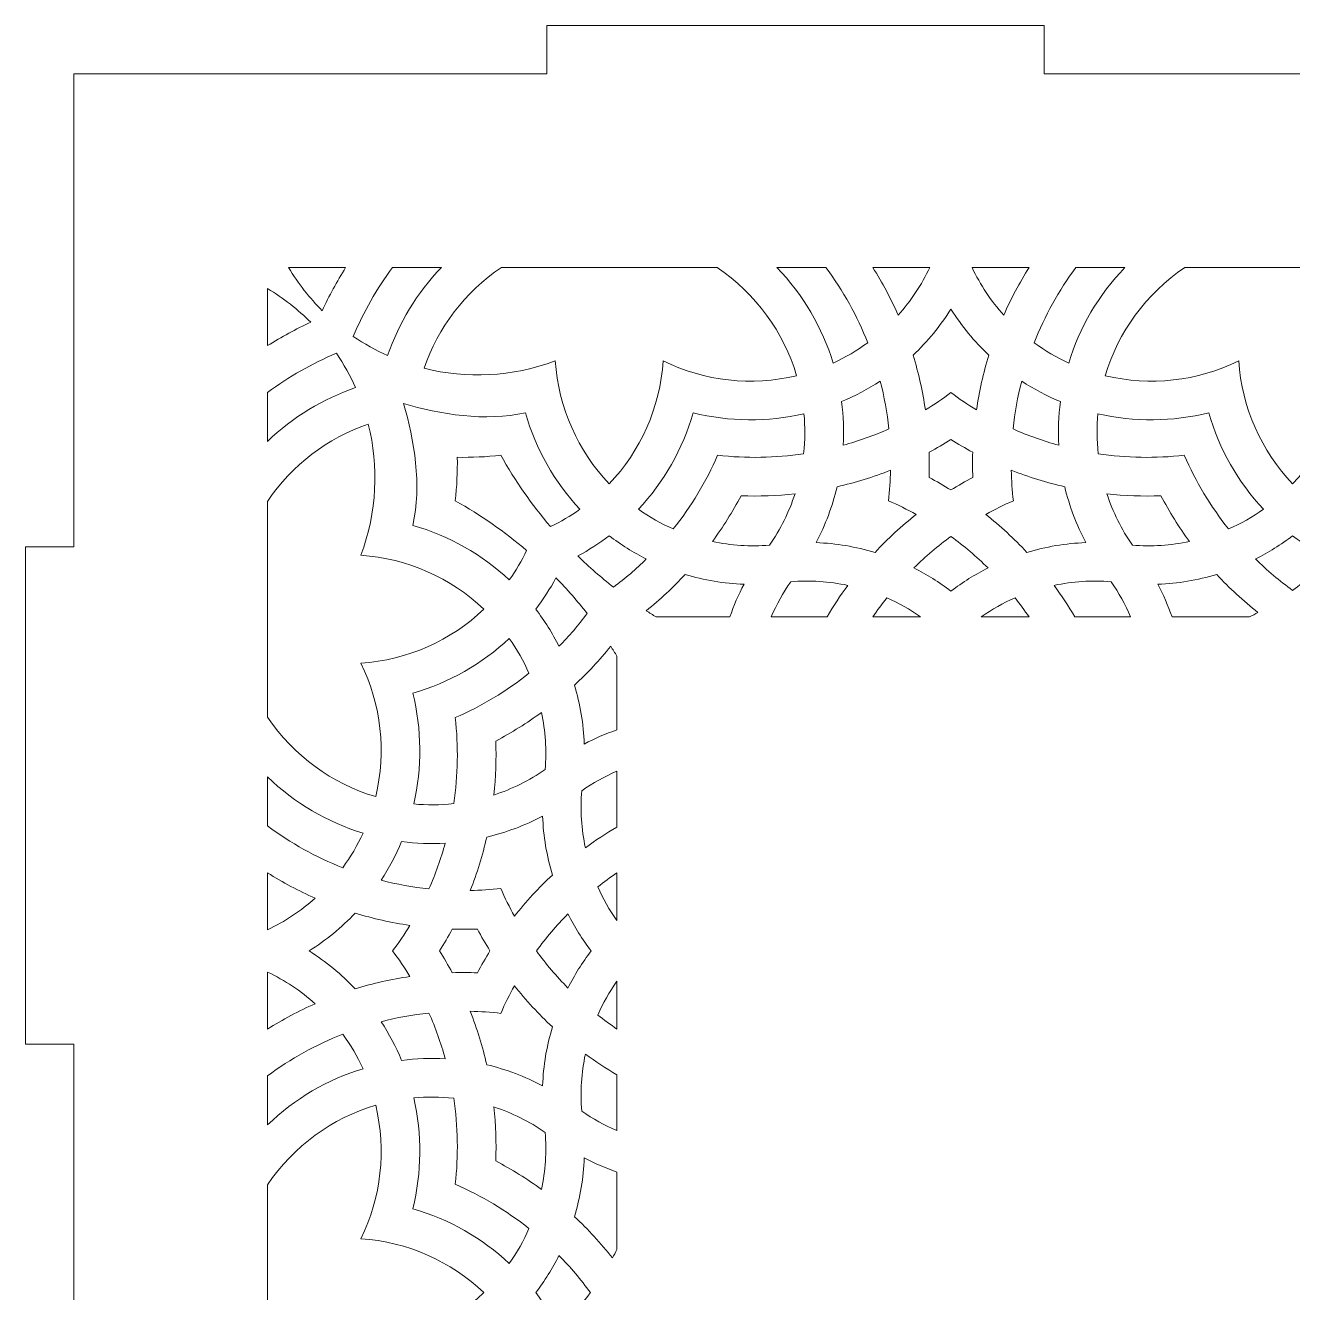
# Model space of a CAD drawing. Header units: millimetres. Extents: x -472 to -162, y -165 to 165.
# Drawn here: x -471.9 to -393.4, y -86.5 to -8 of the extents above; entities that cross this region are included whole.
import ezdxf

# ---------------------------------------------------------------- set-up
doc = ezdxf.new("R2010")
doc.units = ezdxf.units.MM
doc.header["$MEASUREMENT"] = 0
doc.layers.add('Camada 1', color=7, linetype='Continuous')

msp = doc.modelspace()

# ---------------------------------------------------------------- linework, layer by layer
at = {"layer": 'Camada 1', "color": 250, "lineweight": 9}
for points, knots in [([(-468.8542, -11), (-468.8542, -11), (-439.5542, -11), (-439.5542, -11), (-439.5542, -11), (-439.5542, -11), (-439.5542, -8), (-439.5542, -8), (-439.5542, -8), (-439.5542, -8), (-408.7542, -8), (-408.7542, -8), (-408.7542, -8), (-408.7542, -8), (-408.7542, -11), (-408.7542, -11), (-408.7542, -11), (-408.7542, -11), (-377.9542, -11), (-377.9542, -11), (-377.9542, -11), (-377.9542, -11), (-377.9542, -8), (-377.9542, -8), (-377.9542, -8), (-377.9542, -8), (-347.1542, -8), (-347.1542, -8), (-347.1542, -8), (-347.1542, -8), (-347.1542, -11), (-347.1542, -11), (-347.1542, -11), (-347.1542, -11), (-317.8542, -11), (-317.8542, -11), (-317.8542, -11), (-317.8542, -11), (-317.8542, -40.3), (-317.8542, -40.3), (-317.8542, -40.3), (-317.8542, -40.3), (-314.8542, -40.3), (-314.8542, -40.3), (-314.8542, -40.3), (-314.8542, -40.3), (-314.8542, -71.1), (-314.8542, -71.1), (-314.8542, -71.1), (-314.8542, -71.1), (-317.8542, -71.1), (-317.8542, -71.1), (-317.8542, -71.1), (-317.8542, -71.1), (-317.8542, -101.9), (-317.8542, -101.9), (-317.8542, -101.9), (-317.8542, -101.9), (-314.8542, -101.9), (-314.8542, -101.9), (-314.8542, -101.9), (-314.8542, -101.9), (-314.8542, -132.7), (-314.8542, -132.7), (-314.8542, -132.7), (-314.8542, -132.7), (-317.8542, -132.7), (-317.8542, -132.7), (-317.8542, -132.7), (-317.8542, -132.7), (-317.8542, -162), (-317.8542, -162), (-317.8542, -162), (-317.8542, -162), (-347.1542, -162), (-347.1542, -162), (-347.1542, -162), (-347.1542, -162), (-347.1542, -165), (-347.1542, -165), (-347.1542, -165), (-347.1542, -165), (-377.9542, -165), (-377.9542, -165), (-377.9542, -165), (-377.9542, -165), (-377.9542, -162), (-377.9542, -162), (-377.9542, -162), (-377.9542, -162), (-408.7542, -162), (-408.7542, -162), (-408.7542, -162), (-408.7542, -162), (-408.7542, -165), (-408.7542, -165), (-408.7542, -165), (-408.7542, -165), (-439.5542, -165), (-439.5542, -165), (-439.5542, -165), (-439.5542, -165), (-439.5542, -162), (-439.5542, -162), (-439.5542, -162), (-439.5542, -162), (-468.8542, -162), (-468.8542, -162), (-468.8542, -162), (-468.8542, -162), (-468.8542, -132.7), (-468.8542, -132.7), (-468.8542, -132.7), (-468.8542, -132.7), (-471.8542, -132.7), (-471.8542, -132.7), (-471.8542, -132.7), (-471.8542, -132.7), (-471.8542, -101.9), (-471.8542, -101.9), (-471.8542, -101.9), (-471.8542, -101.9), (-468.8542, -101.9), (-468.8542, -101.9), (-468.8542, -101.9), (-468.8542, -101.9), (-468.8542, -71.1), (-468.8542, -71.1), (-468.8542, -71.1), (-468.8542, -71.1), (-471.8542, -71.1), (-471.8542, -71.1), (-471.8542, -71.1), (-471.8542, -71.1), (-471.8542, -40.3), (-471.8542, -40.3), (-471.8542, -40.3), (-471.8542, -40.3), (-468.8542, -40.3), (-468.8542, -40.3), (-468.8542, -40.3), (-468.8542, -40.3), (-468.8542, -11), (-468.8542, -11)], [0, 0, 0, 0, 0.027027, 0.027027, 0.027027, 0.027027, 0.0540541, 0.0540541, 0.0540541, 0.0540541, 0.0810811, 0.0810811, 0.0810811, 0.0810811, 0.1081081, 0.1081081, 0.1081081, 0.1081081, 0.1351351, 0.1351351, 0.1351351, 0.1351351, 0.1621622, 0.1621622, 0.1621622, 0.1621622, 0.1891892, 0.1891892, 0.1891892, 0.1891892, 0.2162162, 0.2162162, 0.2162162, 0.2162162, 0.2432432, 0.2432432, 0.2432432, 0.2432432, 0.2702703, 0.2702703, 0.2702703, 0.2702703, 0.2972973, 0.2972973, 0.2972973, 0.2972973, 0.3243243, 0.3243243, 0.3243243, 0.3243243, 0.3513514, 0.3513514, 0.3513514, 0.3513514, 0.3783784, 0.3783784, 0.3783784, 0.3783784, 0.4054054, 0.4054054, 0.4054054, 0.4054054, 0.4324324, 0.4324324, 0.4324324, 0.4324324, 0.4594595, 0.4594595, 0.4594595, 0.4594595, 0.4864865, 0.4864865, 0.4864865, 0.4864865, 0.5135135, 0.5135135, 0.5135135, 0.5135135, 0.5405405, 0.5405405, 0.5405405, 0.5405405, 0.5675676, 0.5675676, 0.5675676, 0.5675676, 0.5945946, 0.5945946, 0.5945946, 0.5945946, 0.6216216, 0.6216216, 0.6216216, 0.6216216, 0.6486486, 0.6486486, 0.6486486, 0.6486486, 0.6756757, 0.6756757, 0.6756757, 0.6756757, 0.7027027, 0.7027027, 0.7027027, 0.7027027, 0.7297297, 0.7297297, 0.7297297, 0.7297297, 0.7567568, 0.7567568, 0.7567568, 0.7567568, 0.7837838, 0.7837838, 0.7837838, 0.7837838, 0.8108108, 0.8108108, 0.8108108, 0.8108108, 0.8378378, 0.8378378, 0.8378378, 0.8378378, 0.8648649, 0.8648649, 0.8648649, 0.8648649, 0.8918919, 0.8918919, 0.8918919, 0.8918919, 0.9189189, 0.9189189, 0.9189189, 0.9189189, 0.9459459, 0.9459459, 0.9459459, 0.9459459, 1, 1, 1, 1]), ([(-452.0138, -23), (-452.5541, -23.8604), (-453.0387, -24.7512), (-453.4586, -25.6742), (-453.4586, -25.6742), (-454.248, -24.8876), (-454.9512, -23.9935), (-455.5449, -23), (-455.5449, -23), (-455.5449, -23), (-453.8542, -23), (-453.8542, -23), (-453.8542, -23), (-453.8542, -23), (-452.0138, -23), (-452.0138, -23)], [0, 0, 0, 0, 0.2, 0.2, 0.2, 0.2, 0.4, 0.4, 0.4, 0.4, 0.6, 0.6, 0.6, 0.6, 1, 1, 1, 1]), ([(-446.078, -23), (-447.5908, -24.5676), (-448.7215, -26.437), (-449.4116, -28.4563), (-449.4116, -28.4563), (-450.1525, -28.1241), (-450.8649, -27.7256), (-451.5393, -27.2641), (-451.5393, -27.2641), (-450.9086, -25.751), (-450.0933, -24.3194), (-449.1134, -23), (-449.1134, -23), (-449.1134, -23), (-446.078, -23), (-446.078, -23)], [0, 0, 0, 0, 0.2, 0.2, 0.2, 0.2, 0.4, 0.4, 0.4, 0.4, 0.6, 0.6, 0.6, 0.6, 1, 1, 1, 1]), ([(-429.0057, -23), (-426.5924, -24.6219), (-424.8775, -27.0098), (-424.0806, -29.7017), (-424.0806, -29.7017), (-426.8599, -30.3662), (-429.78, -30.0425), (-432.3451, -28.7865), (-432.3451, -28.7865), (-432.5422, -31.6869), (-433.753, -34.3649), (-435.6875, -36.4035), (-435.6875, -36.4035), (-437.6219, -34.3649), (-438.8329, -31.6869), (-439.0299, -28.7865), (-439.0299, -28.7865), (-441.709, -29.7896), (-444.5329, -29.9), (-447.1484, -29.2418), (-447.1484, -29.2418), (-446.2988, -26.7385), (-444.6444, -24.529), (-442.3695, -23), (-442.3695, -23), (-442.3695, -23), (-429.0057, -23), (-429.0057, -23)], [0, 0, 0, 0, 0.125, 0.125, 0.125, 0.125, 0.25, 0.25, 0.25, 0.25, 0.375, 0.375, 0.375, 0.375, 0.5, 0.5, 0.5, 0.5, 0.625, 0.625, 0.625, 0.625, 0.75, 0.75, 0.75, 0.75, 1, 1, 1, 1]), ([(-422.2616, -23), (-421.1972, -24.4332), (-420.3272, -25.9988), (-419.6767, -27.6575), (-419.6767, -27.6575), (-420.3412, -28.1503), (-421.0565, -28.5726), (-421.814, -28.9189), (-421.814, -28.9189), (-422.4841, -26.7226), (-423.6695, -24.6866), (-425.2971, -23), (-425.2971, -23), (-425.2971, -23), (-422.2616, -23), (-422.2616, -23)], [0, 0, 0, 0, 0.2, 0.2, 0.2, 0.2, 0.4, 0.4, 0.4, 0.4, 0.6, 0.6, 0.6, 0.6, 1, 1, 1, 1]), ([(-415.8302, -23), (-416.3399, -24.0812), (-417.0016, -25.0753), (-417.7928, -25.951), (-417.7928, -25.951), (-418.2406, -24.9289), (-418.7671, -23.9462), (-419.3612, -23), (-419.3612, -23), (-419.3612, -23), (-415.8302, -23), (-415.8302, -23)], [0, 0, 0, 0, 0.25, 0.25, 0.25, 0.25, 0.5, 0.5, 0.5, 0.5, 1, 1, 1, 1]), ([(-409.6805, -23), (-410.2746, -23.9462), (-410.8011, -24.9289), (-411.2489, -25.951), (-411.2489, -25.951), (-412.0401, -25.0753), (-412.7018, -24.0812), (-413.2116, -23), (-413.2116, -23), (-413.2116, -23), (-409.6805, -23), (-409.6805, -23)], [0, 0, 0, 0, 0.25, 0.25, 0.25, 0.25, 0.5, 0.5, 0.5, 0.5, 1, 1, 1, 1]), ([(-403.7446, -23), (-405.3722, -24.6866), (-406.5577, -26.7226), (-407.2279, -28.9189), (-407.2279, -28.9189), (-407.9853, -28.5726), (-408.7005, -28.1503), (-409.3651, -27.6575), (-409.3651, -27.6575), (-408.7145, -25.9988), (-407.8445, -24.4332), (-406.7801, -23), (-406.7801, -23), (-406.7801, -23), (-403.7446, -23), (-403.7446, -23)], [0, 0, 0, 0, 0.2, 0.2, 0.2, 0.2, 0.4, 0.4, 0.4, 0.4, 0.6, 0.6, 0.6, 0.6, 1, 1, 1, 1]), ([(-386.6722, -23), (-384.259, -24.6219), (-382.5442, -27.0098), (-381.7473, -29.7017), (-381.7473, -29.7017), (-384.5266, -30.3662), (-387.4466, -30.0425), (-390.0118, -28.7865), (-390.0118, -28.7865), (-390.2089, -31.6869), (-391.4198, -34.3649), (-393.3542, -36.4035), (-393.3542, -36.4035), (-395.2886, -34.3649), (-396.4995, -31.6869), (-396.6966, -28.7865), (-396.6966, -28.7865), (-399.2619, -30.0425), (-402.1818, -30.3662), (-404.9611, -29.7017), (-404.9611, -29.7017), (-404.1642, -27.0098), (-402.4494, -24.6219), (-400.0362, -23), (-400.0362, -23), (-400.0362, -23), (-386.6722, -23), (-386.6722, -23)], [0, 0, 0, 0, 0.125, 0.125, 0.125, 0.125, 0.25, 0.25, 0.25, 0.25, 0.375, 0.375, 0.375, 0.375, 0.5, 0.5, 0.5, 0.5, 0.625, 0.625, 0.625, 0.625, 0.75, 0.75, 0.75, 0.75, 1, 1, 1, 1]), ([(-456.8542, -24.3093), (-455.8607, -24.903), (-454.9666, -25.6062), (-454.18, -26.3956), (-454.18, -26.3956), (-455.103, -26.8155), (-455.9938, -27.3001), (-456.8542, -27.8404), (-456.8542, -27.8404), (-456.8542, -27.8404), (-456.8542, -26), (-456.8542, -26), (-456.8542, -26), (-456.8542, -26), (-456.8542, -24.3093), (-456.8542, -24.3093)], [0, 0, 0, 0, 0.2, 0.2, 0.2, 0.2, 0.4, 0.4, 0.4, 0.4, 0.6, 0.6, 0.6, 0.6, 1, 1, 1, 1]), ([(-414.5209, -30.752), (-415.0305, -31.1322), (-415.5599, -31.487), (-416.1034, -31.8164), (-416.1034, -31.8164), (-416.2695, -30.6733), (-416.5257, -29.5412), (-416.8679, -28.4317), (-416.8679, -28.4317), (-415.9738, -27.5898), (-415.1825, -26.6325), (-414.5209, -25.5793), (-414.5209, -25.5793), (-413.8592, -26.6325), (-413.068, -27.5898), (-412.1725, -28.4289), (-412.1725, -28.4289), (-412.5159, -29.5412), (-412.7723, -30.6733), (-412.9384, -31.8164), (-412.9384, -31.8164), (-413.4819, -31.487), (-414.0113, -31.1322), (-414.5209, -30.752)], [0, 0, 0, 0, 0.1428571, 0.1428571, 0.1428571, 0.1428571, 0.2857143, 0.2857143, 0.2857143, 0.2857143, 0.4285714, 0.4285714, 0.4285714, 0.4285714, 0.5714286, 0.5714286, 0.5714286, 0.5714286, 0.7142857, 0.7142857, 0.7142857, 0.7142857, 1, 1, 1, 1]), ([(-456.8542, -30.7408), (-455.5348, -29.7609), (-454.1032, -28.9457), (-452.5901, -28.315), (-452.5901, -28.315), (-452.1286, -28.9893), (-451.7301, -29.7017), (-451.3979, -30.4426), (-451.3979, -30.4426), (-453.4172, -31.1327), (-455.2866, -32.2634), (-456.8542, -33.7762), (-456.8542, -33.7762), (-456.8542, -33.7762), (-456.8542, -30.7408), (-456.8542, -30.7408)], [0, 0, 0, 0, 0.2, 0.2, 0.2, 0.2, 0.4, 0.4, 0.4, 0.4, 0.6, 0.6, 0.6, 0.6, 1, 1, 1, 1]), ([(-418.9022, -30.0368), (-418.6517, -31.0111), (-418.4714, -32.0023), (-418.3674, -32.999), (-418.3674, -32.999), (-419.288, -33.4073), (-420.2314, -33.7481), (-421.1972, -34.0127), (-421.1972, -34.0127), (-421.1465, -33.1032), (-421.1803, -32.1965), (-421.2986, -31.3067), (-421.2986, -31.3067), (-420.4567, -30.9577), (-419.6569, -30.5323), (-418.9022, -30.0368)], [0, 0, 0, 0, 0.2, 0.2, 0.2, 0.2, 0.4, 0.4, 0.4, 0.4, 0.6, 0.6, 0.6, 0.6, 1, 1, 1, 1]), ([(-407.8445, -34.0127), (-408.8104, -33.7481), (-409.7536, -33.4073), (-410.6744, -32.999), (-410.6744, -32.999), (-410.5702, -32.0023), (-410.39, -31.0111), (-410.1394, -30.0368), (-410.1394, -30.0368), (-409.3848, -30.5323), (-408.5851, -30.9577), (-407.7432, -31.3067), (-407.7432, -31.3067), (-407.8614, -32.1965), (-407.8953, -33.1032), (-407.8445, -34.0127)], [0, 0, 0, 0, 0.2, 0.2, 0.2, 0.2, 0.4, 0.4, 0.4, 0.4, 0.6, 0.6, 0.6, 0.6, 1, 1, 1, 1]), ([(-440.8828, -31.9967), (-440.2351, -34.255), (-439.0666, -36.2965), (-437.4982, -37.9746), (-437.4982, -37.9746), (-438.0797, -38.3879), (-438.6921, -38.746), (-439.3281, -39.0468), (-439.3281, -39.0468), (-440.4894, -37.6837), (-441.5199, -36.2041), (-442.4005, -34.6266), (-442.4005, -34.6266), (-443.2994, -34.7303), (-444.2003, -34.7731), (-445.0981, -34.7561), (-445.0981, -34.7561), (-445.0811, -35.6539), (-445.1239, -36.5548), (-445.2276, -37.4537), (-445.2276, -37.4537), (-443.6501, -38.3343), (-442.1705, -39.3648), (-440.8074, -40.5261), (-440.8074, -40.5261), (-441.1082, -41.1621), (-441.4663, -41.7745), (-441.8796, -42.356), (-441.8796, -42.356), (-443.5577, -40.7876), (-445.5992, -39.6191), (-447.8575, -38.9714), (-447.8575, -38.9714), (-447.2945, -36.4976), (-447.7575, -33.66), (-448.4287, -31.4233), (-448.4287, -31.4233), (-446.192, -32.0944), (-443.3566, -32.5597), (-440.8828, -31.9967)], [0, 0, 0, 0, 0.0909091, 0.0909091, 0.0909091, 0.0909091, 0.1818182, 0.1818182, 0.1818182, 0.1818182, 0.2727273, 0.2727273, 0.2727273, 0.2727273, 0.3636364, 0.3636364, 0.3636364, 0.3636364, 0.4545455, 0.4545455, 0.4545455, 0.4545455, 0.5454545, 0.5454545, 0.5454545, 0.5454545, 0.6363636, 0.6363636, 0.6363636, 0.6363636, 0.7272727, 0.7272727, 0.7272727, 0.7272727, 0.8181818, 0.8181818, 0.8181818, 0.8181818, 1, 1, 1, 1]), ([(-423.6244, -32.0558), (-423.5485, -32.8724), (-423.5541, -33.7002), (-423.6443, -34.5337), (-423.6443, -34.5337), (-425.4013, -34.7984), (-427.1921, -34.8322), (-428.9746, -34.6266), (-428.9746, -34.6266), (-429.6842, -36.2626), (-430.605, -37.8001), (-431.7172, -39.1968), (-431.7172, -39.1968), (-432.4719, -38.8673), (-433.1956, -38.459), (-433.877, -37.9746), (-433.877, -37.9746), (-432.3085, -36.2965), (-431.14, -34.255), (-430.4924, -31.9967), (-430.4924, -31.9967), (-428.2397, -32.5597), (-425.8857, -32.5795), (-423.6244, -32.0558)], [0, 0, 0, 0, 0.1428571, 0.1428571, 0.1428571, 0.1428571, 0.2857143, 0.2857143, 0.2857143, 0.2857143, 0.4285714, 0.4285714, 0.4285714, 0.4285714, 0.5714286, 0.5714286, 0.5714286, 0.5714286, 0.7142857, 0.7142857, 0.7142857, 0.7142857, 1, 1, 1, 1]), ([(-400.0671, -34.6266), (-401.8496, -34.8322), (-403.6405, -34.7984), (-405.3975, -34.5337), (-405.3975, -34.5337), (-405.4877, -33.7002), (-405.4933, -32.8724), (-405.4173, -32.0558), (-405.4173, -32.0558), (-403.1561, -32.5795), (-400.802, -32.5597), (-398.5494, -31.9967), (-398.5494, -31.9967), (-397.9018, -34.255), (-396.7332, -36.2965), (-395.1648, -37.9746), (-395.1648, -37.9746), (-395.8462, -38.459), (-396.5699, -38.8673), (-397.3245, -39.1968), (-397.3245, -39.1968), (-398.4368, -37.8001), (-399.3576, -36.2626), (-400.0671, -34.6266)], [0, 0, 0, 0, 0.1428571, 0.1428571, 0.1428571, 0.1428571, 0.2857143, 0.2857143, 0.2857143, 0.2857143, 0.4285714, 0.4285714, 0.4285714, 0.4285714, 0.5714286, 0.5714286, 0.5714286, 0.5714286, 0.7142857, 0.7142857, 0.7142857, 0.7142857, 1, 1, 1, 1]), ([(-456.8542, -37.4847), (-455.3252, -35.2098), (-453.1157, -33.5554), (-450.6124, -32.7058), (-450.6124, -32.7058), (-449.9542, -35.3213), (-450.0646, -38.1452), (-451.0677, -40.8244), (-451.0677, -40.8244), (-448.1673, -41.0213), (-445.4893, -42.2323), (-443.4507, -44.1667), (-443.4507, -44.1667), (-445.4893, -46.1012), (-448.1673, -47.312), (-451.0677, -47.5091), (-451.0677, -47.5091), (-449.8117, -50.0743), (-449.488, -52.9943), (-450.1525, -55.7736), (-450.1525, -55.7736), (-452.8444, -54.9767), (-455.2323, -53.2618), (-456.8542, -50.8485), (-456.8542, -50.8485), (-456.8542, -50.8485), (-456.8542, -37.4847), (-456.8542, -37.4847)], [0, 0, 0, 0, 0.125, 0.125, 0.125, 0.125, 0.25, 0.25, 0.25, 0.25, 0.375, 0.375, 0.375, 0.375, 0.5, 0.5, 0.5, 0.5, 0.625, 0.625, 0.625, 0.625, 0.75, 0.75, 0.75, 0.75, 1, 1, 1, 1]), ([(-413.1636, -36.0036), (-413.6256, -36.2487), (-414.0789, -36.5076), (-414.5209, -36.7807), (-414.5209, -36.7807), (-414.9629, -36.5076), (-415.4164, -36.2487), (-415.8781, -36.0036), (-415.8781, -36.0036), (-415.8584, -35.4827), (-415.8555, -34.9617), (-415.8711, -34.4408), (-415.8711, -34.4408), (-415.4107, -34.1929), (-414.9601, -33.9311), (-414.5209, -33.6524), (-414.5209, -33.6524), (-414.0816, -33.9311), (-413.6311, -34.1929), (-413.1707, -34.4408), (-413.1707, -34.4408), (-413.1861, -34.9617), (-413.1834, -35.4827), (-413.1636, -36.0036)], [0, 0, 0, 0, 0.1428571, 0.1428571, 0.1428571, 0.1428571, 0.2857143, 0.2857143, 0.2857143, 0.2857143, 0.4285714, 0.4285714, 0.4285714, 0.4285714, 0.5714286, 0.5714286, 0.5714286, 0.5714286, 0.7142857, 0.7142857, 0.7142857, 0.7142857, 1, 1, 1, 1]), ([(-416.6764, -38.2943), (-417.5817, -39.0109), (-418.435, -39.7993), (-419.2234, -40.6483), (-419.2234, -40.6483), (-420.4004, -40.2948), (-421.6281, -40.0865), (-422.8697, -40.0415), (-422.8697, -40.0415), (-422.2955, -38.9489), (-421.8588, -37.786), (-421.5718, -36.5808), (-421.5718, -36.5808), (-420.4453, -36.3246), (-419.3388, -35.9811), (-418.2603, -35.5531), (-418.2603, -35.5531), (-418.2715, -36.1866), (-418.3167, -36.8203), (-418.3871, -37.4537), (-418.3871, -37.4537), (-417.8042, -37.7071), (-417.2325, -37.9859), (-416.6764, -38.2943)], [0, 0, 0, 0, 0.1428571, 0.1428571, 0.1428571, 0.1428571, 0.2857143, 0.2857143, 0.2857143, 0.2857143, 0.4285714, 0.4285714, 0.4285714, 0.4285714, 0.5714286, 0.5714286, 0.5714286, 0.5714286, 0.7142857, 0.7142857, 0.7142857, 0.7142857, 1, 1, 1, 1]), ([(-406.1719, -40.0415), (-407.4137, -40.0865), (-408.6414, -40.2948), (-409.8184, -40.6483), (-409.8184, -40.6483), (-410.6068, -39.7993), (-411.4601, -39.0109), (-412.3654, -38.2943), (-412.3654, -38.2943), (-411.8092, -37.9859), (-411.2375, -37.7071), (-410.6548, -37.4537), (-410.6548, -37.4537), (-410.7252, -36.8203), (-410.7701, -36.1866), (-410.7815, -35.5531), (-410.7815, -35.5531), (-409.703, -35.9811), (-408.5962, -36.3246), (-407.4699, -36.5808), (-407.4699, -36.5808), (-407.1828, -37.786), (-406.7464, -38.9489), (-406.1719, -40.0415)], [0, 0, 0, 0, 0.1428571, 0.1428571, 0.1428571, 0.1428571, 0.2857143, 0.2857143, 0.2857143, 0.2857143, 0.4285714, 0.4285714, 0.4285714, 0.4285714, 0.5714286, 0.5714286, 0.5714286, 0.5714286, 0.7142857, 0.7142857, 0.7142857, 0.7142857, 1, 1, 1, 1]), ([(-424.1791, -37.0201), (-424.5509, -38.152), (-425.083, -39.2192), (-425.759, -40.1963), (-425.759, -40.1963), (-426.9529, -40.2948), (-428.1439, -40.2162), (-429.2984, -39.9739), (-429.2984, -39.9739), (-428.6366, -39.0729), (-428.0454, -38.1266), (-427.5245, -37.1385), (-427.5245, -37.1385), (-426.4065, -37.1807), (-425.2859, -37.1411), (-424.1791, -37.0201)], [0, 0, 0, 0, 0.2, 0.2, 0.2, 0.2, 0.4, 0.4, 0.4, 0.4, 0.6, 0.6, 0.6, 0.6, 1, 1, 1, 1]), ([(-399.7433, -39.9739), (-400.8978, -40.2162), (-402.0889, -40.2948), (-403.2829, -40.1963), (-403.2829, -40.1963), (-403.9586, -39.2192), (-404.4909, -38.152), (-404.8626, -37.0201), (-404.8626, -37.0201), (-403.7559, -37.1411), (-402.6352, -37.1807), (-401.5173, -37.1385), (-401.5173, -37.1385), (-400.9964, -38.1266), (-400.4051, -39.0729), (-399.7433, -39.9739)], [0, 0, 0, 0, 0.2, 0.2, 0.2, 0.2, 0.4, 0.4, 0.4, 0.4, 0.6, 0.6, 0.6, 0.6, 1, 1, 1, 1]), ([(-433.3898, -41.0552), (-434.0294, -41.6849), (-434.7096, -42.2698), (-435.4236, -42.8041), (-435.4236, -42.8041), (-436.1926, -42.1982), (-436.9282, -41.5519), (-437.6271, -40.8685), (-437.6271, -40.8685), (-436.9515, -40.5043), (-436.3031, -40.0854), (-435.6875, -39.6134), (-435.6875, -39.6134), (-434.9639, -40.1683), (-434.1951, -40.6496), (-433.3898, -41.0552)], [0, 0, 0, 0, 0.2, 0.2, 0.2, 0.2, 0.4, 0.4, 0.4, 0.4, 0.6, 0.6, 0.6, 0.6, 1, 1, 1, 1]), ([(-412.2231, -41.607), (-413.0285, -42.0126), (-413.7973, -42.4941), (-414.5209, -43.0488), (-414.5209, -43.0488), (-415.2446, -42.4941), (-416.0133, -42.0126), (-416.8186, -41.607), (-416.8186, -41.607), (-416.1006, -40.9032), (-415.3318, -40.2526), (-414.5209, -39.6614), (-414.5209, -39.6614), (-413.7098, -40.2526), (-412.9413, -40.9032), (-412.2231, -41.607)], [0, 0, 0, 0, 0.2, 0.2, 0.2, 0.2, 0.4, 0.4, 0.4, 0.4, 0.6, 0.6, 0.6, 0.6, 1, 1, 1, 1]), ([(-393.3542, -42.9981), (-394.1652, -42.4125), (-394.9338, -41.762), (-395.652, -41.0552), (-395.652, -41.0552), (-394.8467, -40.6496), (-394.0778, -40.1683), (-393.3542, -39.6134), (-393.3542, -39.6134), (-392.6306, -40.1683), (-391.8617, -40.6496), (-391.0564, -41.0552), (-391.0564, -41.0552), (-391.7746, -41.762), (-392.5432, -42.4125), (-393.3542, -42.9981)], [0, 0, 0, 0, 0.2, 0.2, 0.2, 0.2, 0.4, 0.4, 0.4, 0.4, 0.6, 0.6, 0.6, 0.6, 1, 1, 1, 1]), ([(-438.9857, -42.2271), (-438.3023, -42.926), (-437.656, -43.6616), (-437.0501, -44.4306), (-437.0501, -44.4306), (-437.5844, -45.1446), (-438.1693, -45.8248), (-438.799, -46.4644), (-438.799, -46.4644), (-439.2046, -45.6591), (-439.686, -44.8903), (-440.2408, -44.1667), (-440.2408, -44.1667), (-439.7688, -43.5511), (-439.3499, -42.9027), (-438.9857, -42.2271)], [0, 0, 0, 0, 0.2, 0.2, 0.2, 0.2, 0.4, 0.4, 0.4, 0.4, 0.6, 0.6, 0.6, 0.6, 1, 1, 1, 1]), ([(-432.7875, -44.6414), (-432.7875, -44.6414), (-428.2155, -44.6414), (-428.2155, -44.6414), (-428.2155, -44.6414), (-427.9742, -43.9466), (-427.6808, -43.2717), (-427.3387, -42.6208), (-427.3387, -42.6208), (-428.5803, -42.5757), (-429.8024, -42.3674), (-430.9823, -42.0155), (-430.9823, -42.0155), (-431.7335, -42.8202), (-432.538, -43.5715), (-433.3934, -44.2589), (-433.3934, -44.2589), (-433.1933, -44.389), (-432.9913, -44.5165), (-432.7875, -44.6414)], [0, 0, 0, 0, 0.1666667, 0.1666667, 0.1666667, 0.1666667, 0.3333333, 0.3333333, 0.3333333, 0.3333333, 0.5, 0.5, 0.5, 0.5, 0.6666667, 0.6666667, 0.6666667, 0.6666667, 1, 1, 1, 1]), ([(-425.6483, -44.6414), (-425.6483, -44.6414), (-422.1911, -44.6414), (-422.1911, -44.6414), (-422.1911, -44.6414), (-421.7977, -43.9682), (-421.3703, -43.3159), (-420.91, -42.6884), (-420.91, -42.6884), (-422.0616, -42.4433), (-423.2528, -42.3674), (-424.4467, -42.466), (-424.4467, -42.466), (-424.9195, -43.1495), (-425.3219, -43.8785), (-425.6483, -44.6414)], [0, 0, 0, 0, 0.2, 0.2, 0.2, 0.2, 0.4, 0.4, 0.4, 0.4, 0.6, 0.6, 0.6, 0.6, 1, 1, 1, 1]), ([(-406.8506, -44.6414), (-406.8506, -44.6414), (-403.3934, -44.6414), (-403.3934, -44.6414), (-403.3934, -44.6414), (-403.7198, -43.8785), (-404.1222, -43.1495), (-404.595, -42.466), (-404.595, -42.466), (-405.789, -42.3674), (-406.9801, -42.4433), (-408.1318, -42.6884), (-408.1318, -42.6884), (-407.6714, -43.3159), (-407.244, -43.9682), (-406.8506, -44.6414)], [0, 0, 0, 0, 0.2, 0.2, 0.2, 0.2, 0.4, 0.4, 0.4, 0.4, 0.6, 0.6, 0.6, 0.6, 1, 1, 1, 1]), ([(-400.8263, -44.6414), (-400.8263, -44.6414), (-396.0272, -44.6414), (-396.0272, -44.6414), (-396.0272, -44.6414), (-395.8539, -44.5523), (-395.6819, -44.4607), (-395.5112, -44.3667), (-395.5112, -44.3667), (-396.4178, -43.6514), (-397.2682, -42.863), (-398.0594, -42.0155), (-398.0594, -42.0155), (-399.2393, -42.3674), (-400.4615, -42.5757), (-401.7031, -42.6208), (-401.7031, -42.6208), (-401.3609, -43.2717), (-401.0677, -43.9466), (-400.8263, -44.6414)], [0, 0, 0, 0, 0.1666667, 0.1666667, 0.1666667, 0.1666667, 0.3333333, 0.3333333, 0.3333333, 0.3333333, 0.5, 0.5, 0.5, 0.5, 0.6666667, 0.6666667, 0.6666667, 0.6666667, 1, 1, 1, 1]), ([(-419.3575, -44.6414), (-419.3575, -44.6414), (-416.3977, -44.6414), (-416.3977, -44.6414), (-416.3977, -44.6414), (-417.0607, -44.1791), (-417.7614, -43.7842), (-418.4912, -43.4655), (-418.4912, -43.4655), (-418.7942, -43.8477), (-419.0831, -44.24), (-419.3575, -44.6414)], [0, 0, 0, 0, 0.25, 0.25, 0.25, 0.25, 0.5, 0.5, 0.5, 0.5, 1, 1, 1, 1]), ([(-412.644, -44.6414), (-412.644, -44.6414), (-409.6842, -44.6414), (-409.6842, -44.6414), (-409.6842, -44.6414), (-409.9586, -44.24), (-410.2475, -43.8477), (-410.5505, -43.4655), (-410.5505, -43.4655), (-411.2802, -43.7842), (-411.981, -44.1791), (-412.644, -44.6414)], [0, 0, 0, 0, 0.25, 0.25, 0.25, 0.25, 0.5, 0.5, 0.5, 0.5, 1, 1, 1, 1]), ([(-445.3206, -56.2099), (-446.154, -56.3001), (-446.9818, -56.3058), (-447.7984, -56.2298), (-447.7984, -56.2298), (-447.2747, -53.9685), (-447.2945, -51.6145), (-447.8575, -49.3618), (-447.8575, -49.3618), (-445.5992, -48.7142), (-443.5577, -47.5457), (-441.8796, -45.9772), (-441.8796, -45.9772), (-441.3952, -46.6586), (-440.9869, -47.3823), (-440.6574, -48.137), (-440.6574, -48.137), (-442.0541, -49.2492), (-443.5916, -50.17), (-445.2276, -50.8796), (-445.2276, -50.8796), (-445.022, -52.6621), (-445.0558, -54.4529), (-445.3206, -56.2099)], [0, 0, 0, 0, 0.1428571, 0.1428571, 0.1428571, 0.1428571, 0.2857143, 0.2857143, 0.2857143, 0.2857143, 0.4285714, 0.4285714, 0.4285714, 0.4285714, 0.5714286, 0.5714286, 0.5714286, 0.5714286, 0.7142857, 0.7142857, 0.7142857, 0.7142857, 1, 1, 1, 1]), ([(-435.2128, -51.6387), (-435.2128, -51.6387), (-435.2128, -47.0667), (-435.2128, -47.0667), (-435.2128, -47.0667), (-435.3377, -46.8629), (-435.4652, -46.6609), (-435.5953, -46.4608), (-435.5953, -46.4608), (-436.2827, -47.3162), (-437.034, -48.1207), (-437.8387, -48.872), (-437.8387, -48.872), (-437.4868, -50.0518), (-437.2785, -51.2739), (-437.2334, -52.5155), (-437.2334, -52.5155), (-436.5825, -52.1734), (-435.9076, -51.88), (-435.2128, -51.6387)], [0, 0, 0, 0, 0.1666667, 0.1666667, 0.1666667, 0.1666667, 0.3333333, 0.3333333, 0.3333333, 0.3333333, 0.5, 0.5, 0.5, 0.5, 0.6666667, 0.6666667, 0.6666667, 0.6666667, 1, 1, 1, 1]), ([(-439.6579, -54.0952), (-440.635, -54.7712), (-441.7022, -55.3033), (-442.8341, -55.6751), (-442.8341, -55.6751), (-442.7131, -54.5683), (-442.6735, -53.4477), (-442.7157, -52.3297), (-442.7157, -52.3297), (-441.7276, -51.8088), (-440.7813, -51.2176), (-439.8803, -50.5558), (-439.8803, -50.5558), (-439.638, -51.7103), (-439.5594, -52.9013), (-439.6579, -54.0952)], [0, 0, 0, 0, 0.2, 0.2, 0.2, 0.2, 0.4, 0.4, 0.4, 0.4, 0.6, 0.6, 0.6, 0.6, 1, 1, 1, 1]), ([(-456.8542, -54.5571), (-455.1676, -56.1847), (-453.1316, -57.3701), (-450.9353, -58.0402), (-450.9353, -58.0402), (-451.2816, -58.7977), (-451.7039, -59.513), (-452.1967, -60.1775), (-452.1967, -60.1775), (-453.8554, -59.527), (-455.421, -58.657), (-456.8542, -57.5927), (-456.8542, -57.5927), (-456.8542, -57.5927), (-456.8542, -54.5571), (-456.8542, -54.5571)], [0, 0, 0, 0, 0.2, 0.2, 0.2, 0.2, 0.4, 0.4, 0.4, 0.4, 0.6, 0.6, 0.6, 0.6, 1, 1, 1, 1]), ([(-435.2128, -57.6631), (-435.2128, -57.6631), (-435.2128, -54.2059), (-435.2128, -54.2059), (-435.2128, -54.2059), (-435.9757, -54.5323), (-436.7047, -54.9347), (-437.3882, -55.4075), (-437.3882, -55.4075), (-437.4868, -56.6014), (-437.4109, -57.7926), (-437.1658, -58.9442), (-437.1658, -58.9442), (-436.5383, -58.4839), (-435.886, -58.0565), (-435.2128, -57.6631)], [0, 0, 0, 0, 0.2, 0.2, 0.2, 0.2, 0.4, 0.4, 0.4, 0.4, 0.6, 0.6, 0.6, 0.6, 1, 1, 1, 1]), ([(-439.8127, -56.9845), (-439.7677, -58.2261), (-439.5594, -59.4538), (-439.2059, -60.6308), (-439.2059, -60.6308), (-440.0549, -61.4192), (-440.8433, -62.2725), (-441.5599, -63.1778), (-441.5599, -63.1778), (-441.8683, -62.6217), (-442.1471, -62.05), (-442.4005, -61.4671), (-442.4005, -61.4671), (-443.0339, -61.5375), (-443.6676, -61.5827), (-444.3011, -61.5939), (-444.3011, -61.5939), (-443.8731, -60.5154), (-443.5296, -59.4089), (-443.2734, -58.2824), (-443.2734, -58.2824), (-442.0682, -57.9954), (-440.9053, -57.5588), (-439.8127, -56.9845)], [0, 0, 0, 0, 0.1428571, 0.1428571, 0.1428571, 0.1428571, 0.2857143, 0.2857143, 0.2857143, 0.2857143, 0.4285714, 0.4285714, 0.4285714, 0.4285714, 0.5714286, 0.5714286, 0.5714286, 0.5714286, 0.7142857, 0.7142857, 0.7142857, 0.7142857, 1, 1, 1, 1]), ([(-445.8415, -58.657), (-446.1061, -59.6228), (-446.4469, -60.5662), (-446.8552, -61.4868), (-446.8552, -61.4868), (-447.8519, -61.3828), (-448.8431, -61.2025), (-449.8174, -60.952), (-449.8174, -60.952), (-449.3219, -60.1973), (-448.8965, -59.3975), (-448.5475, -58.5556), (-448.5475, -58.5556), (-447.6577, -58.6739), (-446.751, -58.7077), (-445.8415, -58.657)], [0, 0, 0, 0, 0.2, 0.2, 0.2, 0.2, 0.4, 0.4, 0.4, 0.4, 0.6, 0.6, 0.6, 0.6, 1, 1, 1, 1]), ([(-456.8542, -60.493), (-455.9081, -61.0871), (-454.9253, -61.6136), (-453.9032, -62.0614), (-453.9032, -62.0614), (-454.7789, -62.8526), (-455.773, -63.5143), (-456.8542, -64.024), (-456.8542, -64.024), (-456.8542, -64.024), (-456.8542, -60.493), (-456.8542, -60.493)], [0, 0, 0, 0, 0.25, 0.25, 0.25, 0.25, 0.5, 0.5, 0.5, 0.5, 1, 1, 1, 1]), ([(-435.2128, -63.4565), (-435.2128, -63.4565), (-435.2128, -60.4967), (-435.2128, -60.4967), (-435.2128, -60.4967), (-435.6142, -60.7711), (-436.0065, -61.06), (-436.3887, -61.363), (-436.3887, -61.363), (-436.07, -62.0928), (-435.6751, -62.7935), (-435.2128, -63.4565)], [0, 0, 0, 0, 0.25, 0.25, 0.25, 0.25, 0.5, 0.5, 0.5, 0.5, 1, 1, 1, 1]), ([(-448.0378, -63.7508), (-448.3672, -64.2943), (-448.722, -64.8237), (-449.1022, -65.3333), (-449.1022, -65.3333), (-448.722, -65.8429), (-448.3672, -66.3723), (-448.0378, -66.9158), (-448.0378, -66.9158), (-449.1809, -67.0819), (-450.313, -67.3383), (-451.4253, -67.6817), (-451.4253, -67.6817), (-452.2644, -66.7862), (-453.2217, -65.995), (-454.2749, -65.3333), (-454.2749, -65.3333), (-453.2217, -64.6717), (-452.2644, -63.8804), (-451.4225, -62.9863), (-451.4225, -62.9863), (-450.313, -63.3285), (-449.1809, -63.5847), (-448.0378, -63.7508)], [0, 0, 0, 0, 0.1428571, 0.1428571, 0.1428571, 0.1428571, 0.2857143, 0.2857143, 0.2857143, 0.2857143, 0.4285714, 0.4285714, 0.4285714, 0.4285714, 0.5714286, 0.5714286, 0.5714286, 0.5714286, 0.7142857, 0.7142857, 0.7142857, 0.7142857, 1, 1, 1, 1]), ([(-438.2472, -63.0356), (-437.8416, -63.8409), (-437.3601, -64.6096), (-436.8054, -65.3333), (-436.8054, -65.3333), (-437.3601, -66.0569), (-437.8416, -66.8257), (-438.2472, -67.6311), (-438.2472, -67.6311), (-438.951, -66.9129), (-439.6016, -66.1444), (-440.1928, -65.3333), (-440.1928, -65.3333), (-439.6016, -64.5224), (-438.951, -63.7536), (-438.2472, -63.0356)], [0, 0, 0, 0, 0.2, 0.2, 0.2, 0.2, 0.4, 0.4, 0.4, 0.4, 0.6, 0.6, 0.6, 0.6, 1, 1, 1, 1]), ([(-443.0735, -65.3333), (-443.3466, -65.7753), (-443.6055, -66.2287), (-443.8506, -66.6906), (-443.8506, -66.6906), (-444.3715, -66.6708), (-444.8925, -66.6681), (-445.4134, -66.6835), (-445.4134, -66.6835), (-445.6613, -66.2231), (-445.9231, -65.7726), (-446.2018, -65.3333), (-446.2018, -65.3333), (-445.9231, -64.8941), (-445.6613, -64.4435), (-445.4134, -63.9831), (-445.4134, -63.9831), (-444.8925, -63.9987), (-444.3715, -63.9958), (-443.8506, -63.9761), (-443.8506, -63.9761), (-443.6055, -64.4378), (-443.3466, -64.8913), (-443.0735, -65.3333)], [0, 0, 0, 0, 0.1428571, 0.1428571, 0.1428571, 0.1428571, 0.2857143, 0.2857143, 0.2857143, 0.2857143, 0.4285714, 0.4285714, 0.4285714, 0.4285714, 0.5714286, 0.5714286, 0.5714286, 0.5714286, 0.7142857, 0.7142857, 0.7142857, 0.7142857, 1, 1, 1, 1]), ([(-456.8542, -66.6426), (-455.773, -67.1524), (-454.7789, -67.8141), (-453.9032, -68.6053), (-453.9032, -68.6053), (-454.9253, -69.0531), (-455.9081, -69.5796), (-456.8542, -70.1737), (-456.8542, -70.1737), (-456.8542, -70.1737), (-456.8542, -66.6426), (-456.8542, -66.6426)], [0, 0, 0, 0, 0.25, 0.25, 0.25, 0.25, 0.5, 0.5, 0.5, 0.5, 1, 1, 1, 1]), ([(-439.2059, -70.0358), (-439.5594, -71.2128), (-439.7677, -72.4405), (-439.8127, -73.6823), (-439.8127, -73.6823), (-440.9053, -73.1079), (-442.0682, -72.6714), (-443.2734, -72.3843), (-443.2734, -72.3843), (-443.5296, -71.258), (-443.8731, -70.1512), (-444.3011, -69.0727), (-444.3011, -69.0727), (-443.6676, -69.0841), (-443.0339, -69.129), (-442.4005, -69.1994), (-442.4005, -69.1994), (-442.1471, -68.6167), (-441.8683, -68.045), (-441.5599, -67.4888), (-441.5599, -67.4888), (-440.8433, -68.3941), (-440.0549, -69.2474), (-439.2059, -70.0358)], [0, 0, 0, 0, 0.1428571, 0.1428571, 0.1428571, 0.1428571, 0.2857143, 0.2857143, 0.2857143, 0.2857143, 0.4285714, 0.4285714, 0.4285714, 0.4285714, 0.5714286, 0.5714286, 0.5714286, 0.5714286, 0.7142857, 0.7142857, 0.7142857, 0.7142857, 1, 1, 1, 1]), ([(-435.2128, -70.17), (-435.2128, -70.17), (-435.2128, -67.2102), (-435.2128, -67.2102), (-435.2128, -67.2102), (-435.6751, -67.8732), (-436.07, -68.574), (-436.3887, -69.3037), (-436.3887, -69.3037), (-436.0065, -69.6067), (-435.6142, -69.8956), (-435.2128, -70.17)], [0, 0, 0, 0, 0.25, 0.25, 0.25, 0.25, 0.5, 0.5, 0.5, 0.5, 1, 1, 1, 1]), ([(-446.8552, -69.1798), (-446.4469, -70.1006), (-446.1061, -71.0438), (-445.8415, -72.0097), (-445.8415, -72.0097), (-446.751, -71.9589), (-447.6577, -71.9928), (-448.5475, -72.111), (-448.5475, -72.111), (-448.8965, -71.2691), (-449.3219, -70.4694), (-449.8174, -69.7148), (-449.8174, -69.7148), (-448.8431, -69.4642), (-447.8519, -69.284), (-446.8552, -69.1798)], [0, 0, 0, 0, 0.2, 0.2, 0.2, 0.2, 0.4, 0.4, 0.4, 0.4, 0.6, 0.6, 0.6, 0.6, 1, 1, 1, 1]), ([(-456.8542, -73.0741), (-455.421, -72.0097), (-453.8554, -71.1397), (-452.1967, -70.4891), (-452.1967, -70.4891), (-451.7039, -71.1537), (-451.2816, -71.8689), (-450.9353, -72.6263), (-450.9353, -72.6263), (-453.1316, -73.2965), (-455.1676, -74.482), (-456.8542, -76.1096), (-456.8542, -76.1096), (-456.8542, -76.1096), (-456.8542, -73.0741), (-456.8542, -73.0741)], [0, 0, 0, 0, 0.2, 0.2, 0.2, 0.2, 0.4, 0.4, 0.4, 0.4, 0.6, 0.6, 0.6, 0.6, 1, 1, 1, 1]), ([(-435.2128, -76.4608), (-435.2128, -76.4608), (-435.2128, -73.0036), (-435.2128, -73.0036), (-435.2128, -73.0036), (-435.886, -72.6102), (-436.5383, -72.1828), (-437.1658, -71.7224), (-437.1658, -71.7224), (-437.4109, -72.8741), (-437.4868, -74.0652), (-437.3882, -75.2592), (-437.3882, -75.2592), (-436.7047, -75.732), (-435.9757, -76.1344), (-435.2128, -76.4608)], [0, 0, 0, 0, 0.2, 0.2, 0.2, 0.2, 0.4, 0.4, 0.4, 0.4, 0.6, 0.6, 0.6, 0.6, 1, 1, 1, 1]), ([(-445.3206, -74.4567), (-445.0558, -76.2137), (-445.022, -78.0046), (-445.2276, -79.7871), (-445.2276, -79.7871), (-443.5916, -80.4966), (-442.0541, -81.4174), (-440.6574, -82.5297), (-440.6574, -82.5297), (-440.9869, -83.2843), (-441.3952, -84.008), (-441.8796, -84.6894), (-441.8796, -84.6894), (-443.5577, -83.121), (-445.5992, -81.9524), (-447.8575, -81.3048), (-447.8575, -81.3048), (-447.2945, -79.0522), (-447.2747, -76.6981), (-447.7984, -74.4369), (-447.7984, -74.4369), (-446.9818, -74.361), (-446.154, -74.3665), (-445.3206, -74.4567)], [0, 0, 0, 0, 0.1428571, 0.1428571, 0.1428571, 0.1428571, 0.2857143, 0.2857143, 0.2857143, 0.2857143, 0.4285714, 0.4285714, 0.4285714, 0.4285714, 0.5714286, 0.5714286, 0.5714286, 0.5714286, 0.7142857, 0.7142857, 0.7142857, 0.7142857, 1, 1, 1, 1]), ([(-456.8542, -79.818), (-455.2323, -77.4048), (-452.8444, -75.69), (-450.1525, -74.8931), (-450.1525, -74.8931), (-449.488, -77.6724), (-449.8117, -80.5924), (-451.0677, -83.1576), (-451.0677, -83.1576), (-448.1673, -83.3547), (-445.4893, -84.5656), (-443.4507, -86.5), (-443.4507, -86.5), (-445.4893, -88.4344), (-448.1673, -89.6453), (-451.0677, -89.8424), (-451.0677, -89.8424), (-449.8117, -92.4077), (-449.488, -95.3276), (-450.1525, -98.1069), (-450.1525, -98.1069), (-452.8444, -97.31), (-455.2323, -95.5952), (-456.8542, -93.182), (-456.8542, -93.182), (-456.8542, -93.182), (-456.8542, -79.818), (-456.8542, -79.818)], [0, 0, 0, 0, 0.125, 0.125, 0.125, 0.125, 0.25, 0.25, 0.25, 0.25, 0.375, 0.375, 0.375, 0.375, 0.5, 0.5, 0.5, 0.5, 0.625, 0.625, 0.625, 0.625, 0.75, 0.75, 0.75, 0.75, 1, 1, 1, 1]), ([(-439.6579, -76.5713), (-439.5594, -77.7653), (-439.638, -78.9564), (-439.8803, -80.1109), (-439.8803, -80.1109), (-440.7813, -79.4491), (-441.7276, -78.8578), (-442.7157, -78.3369), (-442.7157, -78.3369), (-442.6735, -77.219), (-442.7131, -76.0983), (-442.8341, -74.9917), (-442.8341, -74.9917), (-441.7022, -75.3633), (-440.635, -75.8956), (-439.6579, -76.5713)], [0, 0, 0, 0, 0.2, 0.2, 0.2, 0.2, 0.4, 0.4, 0.4, 0.4, 0.6, 0.6, 0.6, 0.6, 1, 1, 1, 1]), ([(-435.2128, -83.827), (-435.2128, -83.827), (-435.2128, -79.0279), (-435.2128, -79.0279), (-435.2128, -79.0279), (-435.9076, -78.7866), (-436.5825, -78.4933), (-437.2334, -78.1511), (-437.2334, -78.1511), (-437.2785, -79.3927), (-437.4868, -80.6149), (-437.8387, -81.7948), (-437.8387, -81.7948), (-436.9912, -82.586), (-436.2028, -83.4364), (-435.4875, -84.343), (-435.4875, -84.343), (-435.3935, -84.1723), (-435.3019, -84.0003), (-435.2128, -83.827)], [0, 0, 0, 0, 0.1666667, 0.1666667, 0.1666667, 0.1666667, 0.3333333, 0.3333333, 0.3333333, 0.3333333, 0.5, 0.5, 0.5, 0.5, 0.6666667, 0.6666667, 0.6666667, 0.6666667, 1, 1, 1, 1]), ([(-436.8561, -86.5), (-437.4417, -87.311), (-438.0922, -88.0796), (-438.799, -88.7978), (-438.799, -88.7978), (-439.2046, -87.9925), (-439.686, -87.2236), (-440.2408, -86.5), (-440.2408, -86.5), (-439.686, -85.7764), (-439.2046, -85.0075), (-438.799, -84.2022), (-438.799, -84.2022), (-438.0922, -84.9204), (-437.4417, -85.689), (-436.8561, -86.5)], [0, 0, 0, 0, 0.2, 0.2, 0.2, 0.2, 0.4, 0.4, 0.4, 0.4, 0.6, 0.6, 0.6, 0.6, 1, 1, 1, 1])]:
    msp.add_open_spline(points, degree=3, knots=knots, dxfattribs=at)

doc.saveas('drawing.dxf')
